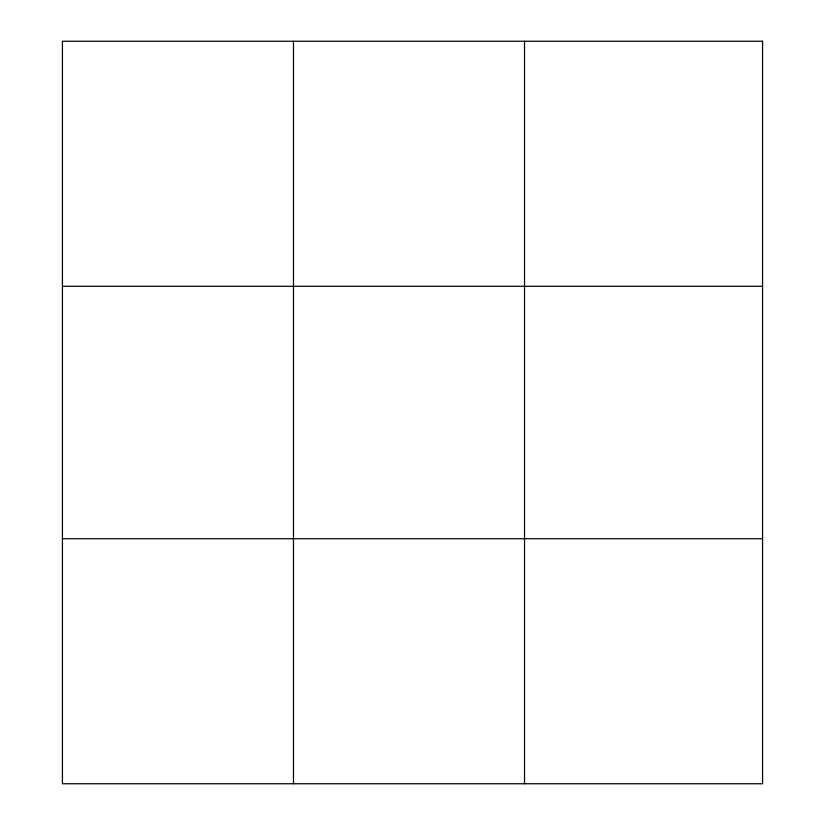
<?xml version="1.0" encoding="UTF-8"?>
<svg xmlns="http://www.w3.org/2000/svg" width="825" height="825" viewBox="0 0 825 825"><rect width="100%" height="100%" fill="white"/><g stroke="black" fill="none" stroke-linecap="round" stroke-linejoin="round"><path stroke-width="1.24" d="M293.473 41.25L293.473 783.75M524.525 41.25L524.525 783.75M62.432 286.275L762.568 286.275M62.432 538.725L762.568 538.725M762.568 41.25L762.568 783.75L62.432 783.75L62.432 41.25L762.568 41.25"/></g></svg>
